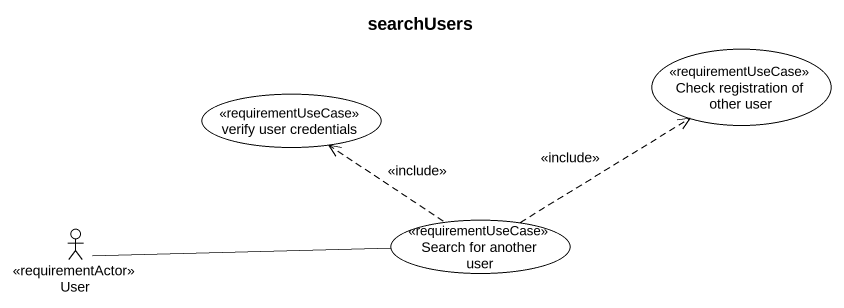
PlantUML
@startuml
title searchUsers
usecase "Check registration of other user" as Check_registration_of_other <<requirementUseCase>>
usecase "verify user credentials" as verify_user_credentials <<requirementUseCase>>
actor User <<requirementActor>>
usecase "Search for another user" as Search_for_another_user <<requirementUseCase>>
User -right- Search_for_another_user
Search_for_another_user .up.> Check_registration_of_other : <<include>>
Search_for_another_user .up.> verify_user_credentials : <<include>>
@enduml
